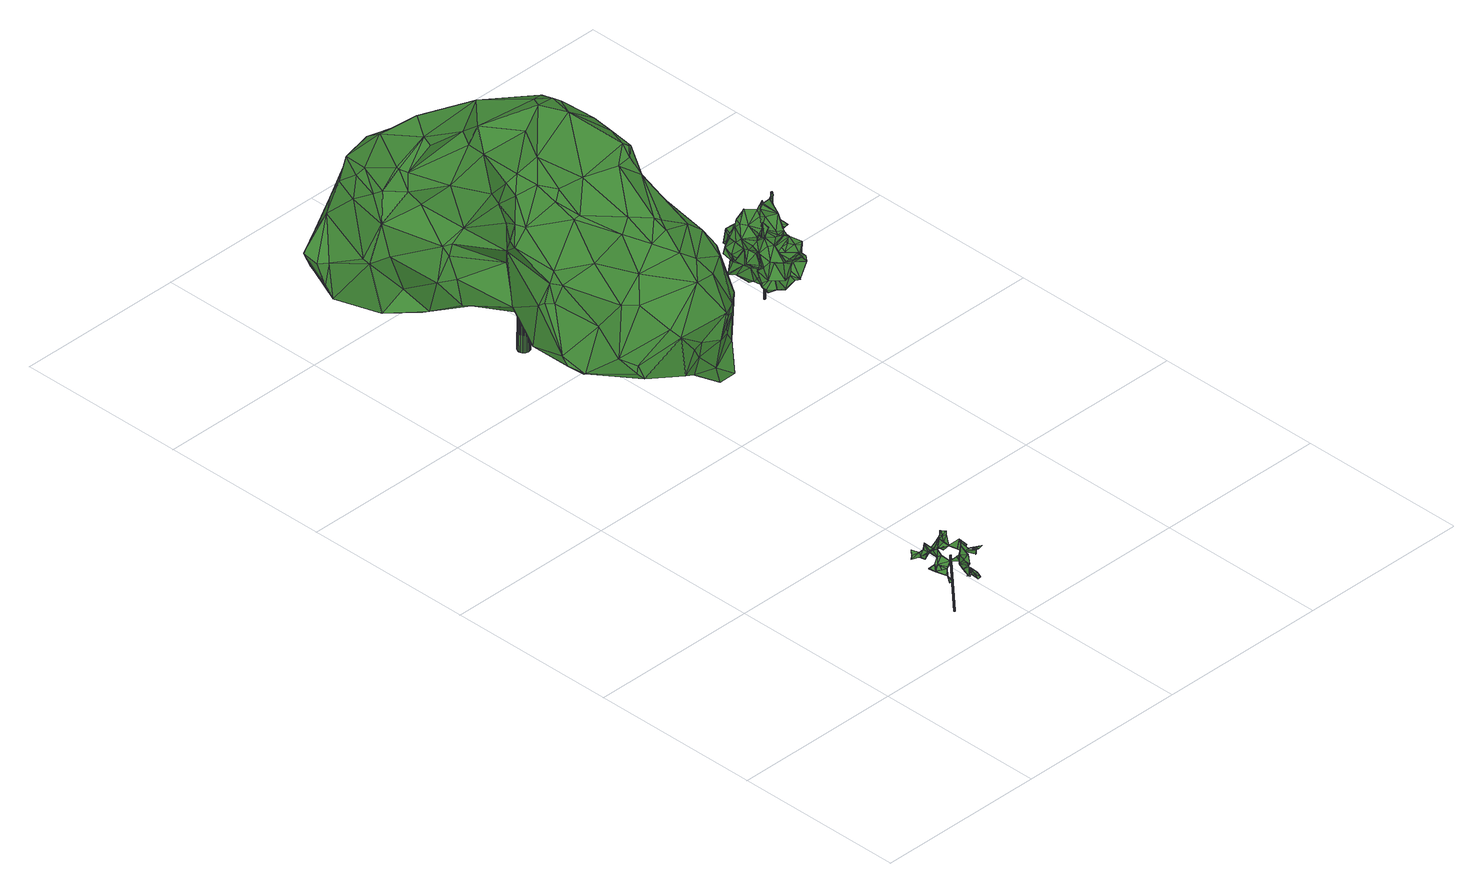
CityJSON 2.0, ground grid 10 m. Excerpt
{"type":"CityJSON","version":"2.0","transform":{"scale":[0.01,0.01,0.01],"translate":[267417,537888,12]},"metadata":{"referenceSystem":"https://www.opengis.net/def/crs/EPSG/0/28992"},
"CityObjects":{
"tree1":{"type":"SolitaryVegetationObject","attributes":{"gtid":625,"crown_width_m":2.86,"crown_median_z":16.42,"crown_r50_m":0.168,"crown_porosity":0.938,"trunk_H_m":3.44,"trunk_DBH_m":0.0754,"trunk_radius_m":0.0377,"trunk_base_height_m":12.98,"original_gtid":"627"},"geometry":[{"type":"MultiSurface","lod":"3","boundaries":[[[0,1,2]],[[3,4,5]],[[6,7,8]],[[9,10,11]],[[12,13,14]],[[15,16,17]],[[18,16,15]],[[19,20,21]],[[22,23,24]],[[25,0,26]],[[27,28,29]],[[30,29,28]],[[31,32,33]],[[34,35,36]],[[37,38,39]],[[40,41,42]],[[43,10,9]],[[44,45,46]],[[47,48,49]],[[50,22,51]],[[52,17,16]],[[52,16,18]],[[12,14,53]],[[54,43,9]],[[54,39,43]],[[55,56,57]],[[58,59,60]],[[40,42,61]],[[40,61,62]],[[63,13,64]],[[65,49,8]],[[66,48,47]],[[17,67,33]],[[9,11,68]],[[9,68,54]],[[39,54,69]],[[70,71,2]],[[72,73,74]],[[75,58,60]],[[76,57,56]],[[59,41,60]],[[47,49,65]],[[5,77,53]],[[4,77,5]],[[64,78,79]],[[8,80,65]],[[81,82,41]],[[83,22,50]],[[84,38,39]],[[85,86,87]],[[33,32,88]],[[17,52,67]],[[86,89,87]],[[41,58,75]],[[41,59,58]],[[65,80,47]],[[90,91,92]],[[93,94,76]],[[54,68,95]],[[95,69,54]],[[37,69,96]],[[97,55,93]],[[33,88,17]],[[17,88,15]],[[47,80,66]],[[44,46,98]],[[99,72,100]],[[101,77,4]],[[102,97,30]],[[26,36,35]],[[37,50,103]],[[41,75,42]],[[83,50,96]],[[75,60,104]],[[60,41,104]],[[101,4,105]],[[106,105,4]],[[100,91,90]],[[107,77,108]],[[76,94,57]],[[6,109,7]],[[13,86,78]],[[13,78,64]],[[92,91,110]],[[67,52,31]],[[25,111,51]],[[25,51,112]],[[83,113,114]],[[84,74,115]],[[57,94,116]],[[86,117,89]],[[67,31,33]],[[93,27,94]],[[27,29,94]],[[118,119,120]],[[42,121,61]],[[0,45,122]],[[71,112,123]],[[96,124,83]],[[8,49,48]],[[85,125,126]],[[127,73,128]],[[129,110,130]],[[10,131,11]],[[132,133,76]],[[127,134,74]],[[90,20,19]],[[135,20,90]],[[136,23,114]],[[22,114,23]],[[137,129,130]],[[137,130,138]],[[56,132,76]],[[21,139,126]],[[131,113,124]],[[83,124,113]],[[8,140,80]],[[131,43,113]],[[100,90,99]],[[130,141,138]],[[142,125,143]],[[143,117,144]],[[48,66,8]],[[18,123,145]],[[71,70,45]],[[135,8,66]],[[104,41,82]],[[61,146,62]],[[121,146,61]],[[121,147,146]],[[90,148,149]],[[55,97,56]],[[57,150,55]],[[93,55,150]],[[138,23,136]],[[15,123,18]],[[126,53,107]],[[134,92,74]],[[75,104,121]],[[81,62,146]],[[151,133,132]],[[4,3,106]],[[152,133,151]],[[152,151,153]],[[138,136,154]],[[109,128,155]],[[140,99,90]],[[119,156,120]],[[135,90,134]],[[92,134,90]],[[136,114,154]],[[156,99,140]],[[156,109,120]],[[155,120,109]],[[15,88,32]],[[45,0,25]],[[27,133,102]],[[36,32,31]],[[29,143,94]],[[43,131,10]],[[157,138,158]],[[147,159,160]],[[147,160,107]],[[111,50,51]],[[110,115,74]],[[116,144,57]],[[144,150,57]],[[71,45,25]],[[71,25,112]],[[161,145,123]],[[112,145,161]],[[146,147,82]],[[23,162,24]],[[106,163,164]],[[3,163,106]],[[52,24,31]],[[18,24,52]],[[45,44,122]],[[154,165,38]],[[72,111,100]],[[99,156,119]],[[163,160,164]],[[163,19,126]],[[87,166,85]],[[87,89,166]],[[14,63,167]],[[21,20,90]],[[3,19,163]],[[112,161,123]],[[20,148,90]],[[168,148,20]],[[169,170,2]],[[85,79,86]],[[30,28,122]],[[164,160,159]],[[26,171,111]],[[116,94,143]],[[120,155,118]],[[155,128,118]],[[43,114,113]],[[72,103,111]],[[40,81,41]],[[126,19,21]],[[62,81,40]],[[37,96,50]],[[121,104,159]],[[154,158,138]],[[121,159,147]],[[42,75,121]],[[154,157,158]],[[44,102,122]],[[107,163,126]],[[107,160,163]],[[115,129,84]],[[84,129,137]],[[144,142,150]],[[46,45,70]],[[8,156,140]],[[115,110,129]],[[133,97,93]],[[66,80,135]],[[140,135,80]],[[139,21,90]],[[37,103,38]],[[118,73,119]],[[128,73,118]],[[93,76,133]],[[143,144,116]],[[150,142,93]],[[143,29,142]],[[93,142,29]],[[24,141,31]],[[14,172,53]],[[146,82,81]],[[26,2,71]],[[26,71,36]],[[15,32,123]],[[12,126,125]],[[154,38,157]],[[38,103,72]],[[85,126,139]],[[90,19,139]],[[85,139,19]],[[85,19,173]],[[173,19,3]],[[83,114,22]],[[97,132,56]],[[37,39,69]],[[96,69,124]],[[95,124,69]],[[131,68,11]],[[122,28,1]],[[1,28,102]],[[107,53,77]],[[135,134,174]],[[174,134,127]],[[111,91,100]],[[25,26,111]],[[51,145,112]],[[18,145,51]],[[175,35,176]],[[175,176,111]],[[137,38,84]],[[2,1,169]],[[0,2,26]],[[123,32,71]],[[71,32,36]],[[91,111,176]],[[91,176,110]],[[110,74,92]],[[138,162,23]],[[141,162,138]],[[72,74,38]],[[38,74,84]],[[97,177,132]],[[165,39,38]],[[168,178,148]],[[149,148,178]],[[99,119,72]],[[29,30,93]],[[156,7,109]],[[89,117,166]],[[98,179,44]],[[2,180,70]],[[137,157,38]],[[70,180,46]],[[98,46,180]],[[130,176,35]],[[110,176,130]],[[111,103,50]],[[179,170,1]],[[169,1,170]],[[98,170,179]],[[35,34,141]],[[35,141,130]],[[36,141,34]],[[31,141,36]],[[143,166,117]],[[97,102,152]],[[133,152,102]],[[179,102,44]],[[140,20,135]],[[131,124,68]],[[68,124,95]],[[126,12,53]],[[101,108,77]],[[114,165,154]],[[102,28,27]],[[39,165,43]],[[114,43,165]],[[107,108,147]],[[8,7,156]],[[5,172,3]],[[0,122,1]],[[119,73,72]],[[5,53,172]],[[159,82,164]],[[167,64,14]],[[13,63,14]],[[64,167,63]],[[140,90,168]],[[168,20,140]],[[149,168,90]],[[149,178,168]],[[51,22,24]],[[173,3,172]],[[64,172,14]],[[173,172,64]],[[159,104,82]],[[93,30,27]],[[133,27,30]],[[133,30,97]],[[102,30,122]],[[127,74,73]],[[111,171,35]],[[35,171,26]],[[18,51,24]],[[24,162,141]],[[86,79,78]],[[64,79,173]],[[173,79,85]],[[117,125,144]],[[86,125,117]],[[166,143,125]],[[166,125,85]],[[125,142,144]],[[1,180,179]],[[102,179,180]],[[102,180,1]],[[86,13,125]],[[125,13,12]],[[105,108,101]],[[106,108,105]],[[164,108,106]],[[82,108,164]],[[82,147,108]],[[135,6,8]],[[135,174,6]],[[174,127,6]],[[127,128,6]],[[128,109,6]],[[175,111,35]],[[97,152,177]],[[152,153,177]],[[153,151,177]],[[157,137,138]],[[170,180,2]],[[151,132,177]],[[170,98,180]],[[181,182,183]],[[181,183,184]],[[184,183,185]],[[184,185,186]],[[183,182,187]],[[183,187,185]],[[185,187,188]],[[185,188,186]],[[187,182,189]],[[187,189,188]],[[188,189,190]],[[188,190,186]],[[189,182,191]],[[189,191,190]],[[190,191,192]],[[190,192,186]],[[191,182,193]],[[191,193,192]],[[192,193,194]],[[192,194,186]],[[193,182,195]],[[193,195,194]],[[194,195,196]],[[194,196,186]],[[195,182,197]],[[195,197,196]],[[196,197,198]],[[196,198,186]],[[197,182,199]],[[197,199,198]],[[198,199,200]],[[198,200,186]],[[199,182,201]],[[199,201,200]],[[200,201,202]],[[200,202,186]],[[201,182,203]],[[201,203,202]],[[202,203,204]],[[202,204,186]],[[203,182,205]],[[203,205,204]],[[204,205,206]],[[204,206,186]],[[205,182,207]],[[205,207,206]],[[206,207,208]],[[206,208,186]],[[207,182,209]],[[207,209,208]],[[208,209,210]],[[208,210,186]],[[209,182,211]],[[209,211,210]],[[210,211,212]],[[210,212,186]],[[211,182,213]],[[211,213,212]],[[212,213,214]],[[212,214,186]],[[213,182,215]],[[213,215,214]],[[214,215,216]],[[214,216,186]],[[215,182,217]],[[215,217,216]],[[216,217,218]],[[216,218,186]],[[217,182,219]],[[217,219,218]],[[218,219,220]],[[218,220,186]],[[219,182,221]],[[219,221,220]],[[220,221,222]],[[220,222,186]],[[221,182,223]],[[221,223,222]],[[222,223,224]],[[222,224,186]],[[223,182,225]],[[223,225,224]],[[224,225,226]],[[224,226,186]],[[225,182,227]],[[225,227,226]],[[227,182,228]],[[227,228,226]],[[226,228,229]],[[226,229,186]],[[228,182,181]],[[228,181,229]],[[229,181,184]],[[229,184,186]]]}]},
"tree2":{"type":"SolitaryVegetationObject","attributes":{"gtid":271,"crown_width_m":15.25,"crown_median_z":18.82,"crown_r50_m":0.354,"crown_porosity":0.88,"trunk_H_m":6.04,"trunk_DBH_m":0.705,"trunk_radius_m":0.352,"trunk_base_height_m":12.78,"original_gtid":"271"},"geometry":[{"type":"Solid","lod":"3","boundaries":[[[[230,231,232]],[[233,234,235]],[[236,237,238]],[[239,240,241]],[[242,243,244]],[[245,246,247]],[[245,247,248]],[[249,250,251]],[[252,253,254]],[[255,256,257]],[[258,259,260]],[[258,254,259]],[[261,262,263]],[[264,265,266]],[[267,268,269]],[[270,271,272]],[[273,274,275]],[[275,276,273]],[[277,273,276]],[[278,279,280]],[[278,280,281]],[[280,282,283]],[[284,285,286]],[[287,288,289]],[[290,291,292]],[[293,294,268]],[[295,296,297]],[[298,299,300]],[[301,302,237]],[[303,283,304]],[[238,305,306]],[[307,308,309]],[[255,310,256]],[[311,312,313]],[[314,315,316]],[[317,310,248]],[[318,319,320]],[[321,273,277]],[[322,323,324]],[[325,326,327]],[[328,266,265]],[[245,299,246]],[[329,330,331]],[[247,317,248]],[[332,333,334]],[[317,256,310]],[[335,336,337]],[[338,339,340]],[[341,342,237]],[[341,237,236]],[[343,253,344]],[[297,345,346]],[[233,288,234]],[[250,347,251]],[[348,296,349]],[[350,296,348]],[[230,351,231]],[[271,352,272]],[[333,353,354]],[[355,356,357]],[[358,355,357]],[[230,359,351]],[[315,337,316]],[[360,361,337]],[[272,362,363]],[[307,354,308]],[[364,365,252]],[[366,295,297]],[[367,243,234]],[[368,354,307]],[[369,348,349]],[[370,371,372]],[[370,372,287]],[[373,374,375]],[[376,377,378]],[[360,337,379]],[[363,256,380]],[[316,336,381]],[[316,381,314]],[[366,309,295]],[[382,232,231]],[[379,315,262]],[[379,262,261]],[[383,302,301]],[[384,275,352]],[[362,233,235]],[[314,381,385]],[[362,256,363]],[[260,284,286]],[[386,387,331]],[[331,387,388]],[[230,232,389]],[[312,311,390]],[[293,391,392]],[[393,392,391]],[[393,391,293]],[[321,274,273]],[[255,394,395]],[[361,360,396]],[[356,387,386]],[[283,282,359]],[[281,283,303]],[[280,283,281]],[[337,315,379]],[[240,251,397]],[[360,379,261]],[[331,398,329]],[[247,265,399]],[[332,375,353]],[[400,250,401]],[[346,402,297]],[[402,346,403]],[[404,405,267]],[[381,336,335]],[[362,406,256]],[[363,270,272]],[[407,264,270]],[[334,408,373]],[[316,337,336]],[[362,235,406]],[[235,257,406]],[[257,256,406]],[[400,401,409]],[[281,339,278]],[[259,254,266]],[[263,410,411]],[[370,289,412]],[[249,413,401]],[[414,392,415]],[[416,300,417]],[[418,419,420]],[[420,421,422]],[[234,423,235]],[[235,423,257]],[[424,288,372]],[[270,264,425]],[[367,244,243]],[[367,426,244]],[[246,299,284]],[[359,389,304]],[[400,304,389]],[[427,404,370]],[[426,428,429]],[[283,359,304]],[[380,317,399]],[[331,330,430]],[[388,398,331]],[[314,279,262]],[[431,289,432]],[[400,389,382]],[[288,424,428]],[[339,281,340]],[[401,250,249]],[[424,372,371]],[[347,250,382]],[[382,250,400]],[[389,232,382]],[[263,262,339]],[[303,433,281]],[[355,244,356]],[[298,300,416]],[[301,237,342]],[[263,411,261]],[[434,435,258]],[[306,436,318]],[[314,262,315]],[[376,291,421]],[[437,438,306]],[[430,319,439]],[[430,439,358]],[[319,430,330]],[[320,319,330]],[[330,329,320]],[[329,318,320]],[[299,245,300]],[[440,441,311]],[[326,359,282]],[[261,411,290]],[[433,340,281]],[[328,259,266]],[[297,296,345]],[[313,312,350]],[[263,339,338]],[[442,443,418]],[[338,444,410]],[[247,328,265]],[[445,328,247]],[[446,447,307]],[[338,410,263]],[[348,313,350]],[[422,448,418]],[[449,450,451]],[[449,451,241]],[[354,368,452]],[[354,452,333]],[[370,412,427]],[[277,377,321]],[[453,292,376]],[[291,376,292]],[[422,454,444]],[[332,334,373]],[[365,435,439]],[[455,383,301]],[[317,247,399]],[[325,456,279]],[[304,457,303]],[[264,458,459]],[[417,245,248]],[[460,408,384]],[[278,339,262]],[[278,262,279]],[[261,461,360]],[[244,394,242]],[[462,394,244]],[[375,459,463]],[[464,344,296]],[[349,296,344]],[[420,422,418]],[[308,465,466]],[[467,468,469]],[[442,377,443]],[[443,419,418]],[[378,452,368]],[[443,420,419]],[[378,377,277]],[[377,469,470]],[[469,377,442]],[[413,323,409]],[[375,295,465]],[[468,470,469]],[[321,377,470]],[[308,466,309]],[[464,343,344]],[[471,324,323]],[[342,341,301]],[[455,301,341]],[[274,470,432]],[[432,470,468]],[[274,321,470]],[[256,317,380]],[[417,355,416]],[[279,472,325]],[[314,472,279]],[[461,396,360]],[[363,380,407]],[[270,363,407]],[[417,300,245]],[[473,340,433]],[[397,450,449]],[[443,377,376]],[[474,390,335]],[[311,313,440]],[[440,313,475]],[[476,231,477]],[[478,371,404]],[[345,350,312]],[[461,446,396]],[[239,479,455]],[[348,479,239]],[[346,361,403]],[[312,390,474]],[[378,368,453]],[[312,474,345]],[[356,386,357]],[[346,335,361]],[[416,434,258]],[[284,299,285]],[[299,298,285]],[[246,445,247]],[[310,395,248]],[[475,313,348]],[[327,456,325]],[[480,269,481]],[[279,456,280]],[[444,338,422]],[[389,359,230]],[[327,326,282]],[[347,482,251]],[[456,282,280]],[[327,282,456]],[[400,457,304]],[[409,457,400]],[[483,463,459]],[[407,399,264]],[[380,399,407]],[[355,395,462]],[[403,396,366]],[[361,396,403]],[[453,368,484]],[[417,395,355]],[[333,452,334]],[[410,444,454]],[[287,372,288]],[[249,485,413]],[[405,427,486]],[[405,486,393]],[[292,447,290]],[[295,463,487]],[[375,463,295]],[[346,474,335]],[[297,402,366]],[[482,488,440]],[[275,289,489]],[[445,490,328]],[[445,491,490]],[[475,450,440]],[[482,450,251]],[[482,440,450]],[[290,461,261]],[[337,361,335]],[[340,323,492]],[[473,409,323]],[[292,484,447]],[[260,493,258]],[[305,237,302]],[[238,494,236]],[[285,493,286]],[[276,495,277]],[[378,277,495]],[[288,489,289]],[[258,493,416]],[[392,471,415]],[[442,467,469]],[[476,441,440]],[[467,442,448]],[[467,431,468]],[[432,468,431]],[[269,494,238]],[[308,353,465]],[[482,496,488]],[[390,311,441]],[[344,253,349]],[[350,345,296]],[[291,454,421]],[[494,497,236]],[[474,346,345]],[[426,387,244]],[[356,244,387]],[[253,343,498]],[[366,446,309]],[[309,446,307]],[[416,493,298]],[[370,287,289]],[[238,306,499]],[[241,240,397]],[[405,268,267]],[[401,413,409]],[[424,371,500]],[[478,500,371]],[[365,258,435]],[[462,395,394]],[[418,448,442]],[[443,421,420]],[[335,390,441]],[[335,441,381]],[[384,408,276]],[[364,254,258]],[[373,408,460]],[[286,493,260]],[[450,397,251]],[[423,242,394]],[[423,394,257]],[[269,268,494]],[[265,264,399]],[[291,290,411]],[[285,298,493]],[[501,432,289]],[[501,289,275]],[[460,352,271]],[[414,415,502]],[[478,388,500]],[[478,398,388]],[[266,498,458]],[[322,324,393]],[[290,447,461]],[[295,487,296]],[[464,296,487]],[[421,454,422]],[[293,405,393]],[[249,502,485]],[[251,414,502]],[[240,414,251]],[[440,488,476]],[[231,476,488]],[[306,438,503]],[[293,392,294]],[[293,268,405]],[[476,477,385]],[[385,441,476]],[[381,441,385]],[[504,306,503]],[[504,503,252]],[[276,408,334]],[[411,410,454]],[[340,492,505]],[[291,411,454]],[[340,505,338]],[[422,338,505]],[[443,376,421]],[[364,252,254]],[[295,466,465]],[[446,461,447]],[[249,251,502]],[[485,502,415]],[[309,466,295]],[[371,370,404]],[[405,404,427]],[[393,505,492]],[[448,505,393]],[[422,505,448]],[[374,425,264]],[[378,453,376]],[[473,323,340]],[[431,412,289]],[[471,323,413]],[[366,396,446]],[[369,479,348]],[[482,347,496]],[[303,473,433]],[[457,473,303]],[[487,463,483]],[[275,384,276]],[[322,492,323]],[[267,269,480]],[[478,404,480]],[[274,432,501]],[[274,501,275]],[[398,499,329]],[[272,352,362]],[[233,489,288]],[[275,489,233]],[[364,258,365]],[[506,467,448]],[[506,448,393]],[[329,499,318]],[[460,425,373]],[[452,378,495]],[[507,352,460]],[[506,393,486]],[[506,486,467]],[[430,358,357]],[[426,429,387]],[[267,480,404]],[[271,270,425]],[[271,425,460]],[[436,504,439]],[[325,351,326]],[[236,497,341]],[[414,240,494]],[[455,497,494]],[[240,455,494]],[[341,497,455]],[[257,394,255]],[[434,439,435]],[[465,353,375]],[[386,331,357]],[[428,426,367]],[[428,367,234]],[[500,387,429]],[[334,452,495]],[[334,495,276]],[[332,373,375]],[[326,351,359]],[[382,496,347]],[[403,366,402]],[[288,428,234]],[[252,365,504]],[[253,498,254]],[[423,234,243]],[[423,243,242]],[[475,451,450]],[[424,429,428]],[[424,500,429]],[[457,409,473]],[[492,322,393]],[[416,355,434]],[[439,434,358]],[[358,434,355]],[[508,385,477]],[[349,503,369]],[[369,503,438]],[[351,477,231]],[[508,472,509]],[[499,398,481]],[[508,477,351]],[[436,510,318]],[[445,246,491]],[[308,354,353]],[[462,244,355]],[[459,375,374]],[[369,437,479]],[[491,259,490]],[[266,254,498]],[[239,241,348]],[[231,488,496]],[[351,325,508]],[[332,353,333]],[[231,496,382]],[[248,395,417]],[[507,384,352]],[[233,362,352]],[[233,352,275]],[[266,458,264]],[[459,458,343]],[[239,455,240]],[[504,365,439]],[[348,241,475]],[[241,451,475]],[[331,430,357]],[[388,387,500]],[[498,343,458]],[[507,460,384]],[[487,483,464]],[[464,483,343]],[[343,483,459]],[[508,509,385]],[[459,374,264]],[[485,471,413]],[[294,511,268]],[[392,511,294]],[[494,511,414]],[[392,414,511]],[[268,511,494]],[[349,253,503]],[[253,252,503]],[[415,471,485]],[[324,471,393]],[[393,471,392]],[[455,437,383]],[[255,395,310]],[[499,306,318]],[[447,484,307]],[[237,305,238]],[[305,302,306]],[[455,479,437]],[[437,306,383]],[[383,306,302]],[[306,504,436]],[[260,491,284]],[[284,491,246]],[[260,259,491]],[[328,490,259]],[[436,439,510]],[[319,510,439]],[[318,510,319]],[[374,373,425]],[[241,397,449]],[[509,472,314]],[[368,307,484]],[[325,472,508]],[[369,438,437]],[[292,453,484]],[[478,480,481]],[[398,478,481]],[[499,481,238]],[[238,481,269]],[[509,314,385]],[[467,412,431]],[[486,412,467]],[[486,427,412]],[[512,513,514]],[[512,514,515]],[[515,514,516]],[[515,516,517]],[[514,513,518]],[[514,518,516]],[[516,518,519]],[[516,519,517]],[[518,513,520]],[[518,520,519]],[[519,520,521]],[[519,521,517]],[[520,513,522]],[[520,522,521]],[[521,522,523]],[[521,523,517]],[[522,513,524]],[[522,524,523]],[[523,524,525]],[[523,525,517]],[[524,513,526]],[[524,526,525]],[[525,526,527]],[[525,527,517]],[[526,513,528]],[[526,528,527]],[[527,528,529]],[[527,529,517]],[[528,513,530]],[[528,530,529]],[[529,530,531]],[[529,531,517]],[[530,513,532]],[[530,532,531]],[[531,532,533]],[[531,533,517]],[[532,513,534]],[[532,534,533]],[[533,534,535]],[[533,535,517]],[[534,513,536]],[[534,536,535]],[[535,536,537]],[[535,537,517]],[[536,513,538]],[[536,538,537]],[[537,538,539]],[[537,539,517]],[[538,513,540]],[[538,540,539]],[[539,540,541]],[[539,541,517]],[[540,513,542]],[[540,542,541]],[[541,542,543]],[[541,543,517]],[[542,513,544]],[[542,544,543]],[[543,544,545]],[[543,545,517]],[[544,513,546]],[[544,546,545]],[[545,546,547]],[[545,547,517]],[[546,513,548]],[[546,548,547]],[[547,548,549]],[[547,549,517]],[[548,513,550]],[[548,550,549]],[[549,550,551]],[[549,551,517]],[[550,513,552]],[[550,552,551]],[[551,552,553]],[[551,553,517]],[[552,513,554]],[[552,554,553]],[[553,554,555]],[[553,555,517]],[[554,513,556]],[[554,556,555]],[[555,556,557]],[[555,557,517]],[[556,513,558]],[[556,558,557]],[[557,558,559]],[[557,559,517]],[[558,513,560]],[[558,560,559]],[[559,560,561]],[[559,561,517]],[[560,513,512]],[[560,512,561]],[[561,512,515]],[[561,515,517]]]]}]},
"tree3":{"type":"SolitaryVegetationObject","attributes":{"gtid":553,"crown_width_m":4.37,"crown_median_z":15.64,"crown_r50_m":0.224,"crown_porosity":0.915,"trunk_H_m":2.93,"trunk_DBH_m":0.107,"trunk_radius_m":0.0537,"trunk_base_height_m":12.71,"original_gtid":"555"},"geometry":[{"type":"Solid","lod":"3","boundaries":[[[[562,563,564]],[[565,566,567]],[[568,569,570]],[[571,572,573]],[[574,575,576]],[[577,578,579]],[[580,581,582]],[[583,584,585]],[[586,587,588]],[[583,589,590]],[[591,592,593]],[[594,595,596]],[[597,598,599]],[[600,601,602]],[[603,565,604]],[[567,604,565]],[[605,606,607]],[[608,609,610]],[[611,612,613]],[[614,615,616]],[[617,618,619]],[[620,621,622]],[[623,586,624]],[[625,626,627]],[[614,628,615]],[[629,630,631]],[[632,633,634]],[[635,636,637]],[[566,565,638]],[[589,638,565]],[[639,564,563]],[[569,619,640]],[[589,583,638]],[[641,640,619]],[[642,606,643]],[[593,644,591]],[[571,645,572]],[[622,645,571]],[[646,647,648]],[[638,585,649]],[[583,585,638]],[[650,651,596]],[[599,607,652]],[[653,643,606]],[[596,651,654]],[[655,656,657]],[[658,659,660]],[[661,662,663]],[[664,612,665]],[[666,667,668]],[[667,669,668]],[[670,639,563]],[[670,671,639]],[[672,626,625]],[[636,673,674]],[[675,580,676]],[[677,678,679]],[[627,680,681]],[[682,576,575]],[[683,591,684]],[[573,685,686]],[[687,562,688]],[[562,564,688]],[[679,678,576]],[[689,690,656]],[[691,692,693]],[[694,695,696]],[[697,698,699]],[[700,701,702]],[[703,704,705]],[[580,582,676]],[[691,674,706]],[[605,693,692]],[[707,708,709]],[[565,658,589]],[[710,711,712]],[[710,713,711]],[[706,714,691]],[[692,691,714]],[[617,715,618]],[[655,716,717]],[[718,671,670]],[[718,664,671]],[[679,682,575]],[[641,719,720]],[[721,722,723]],[[724,723,722]],[[599,652,595]],[[706,725,726]],[[648,647,708]],[[709,727,728]],[[729,686,570]],[[729,570,705]],[[569,730,731]],[[672,629,732]],[[656,655,733]],[[710,712,734]],[[734,712,735]],[[631,736,737]],[[738,701,739]],[[574,694,575]],[[694,677,740]],[[623,624,741]],[[742,743,744]],[[745,746,635]],[[747,699,738]],[[748,749,657]],[[750,696,670]],[[751,752,753]],[[754,755,756]],[[754,756,744]],[[757,756,755]],[[581,758,759]],[[636,760,597]],[[619,618,761]],[[762,763,764]],[[637,745,635]],[[637,732,745]],[[765,724,766]],[[626,767,680]],[[690,604,768]],[[633,680,634]],[[769,770,710]],[[739,620,771]],[[650,663,662]],[[674,691,760]],[[674,760,636]],[[737,772,631]],[[750,563,562]],[[691,693,760]],[[629,631,745]],[[629,745,732]],[[740,764,695]],[[631,746,745]],[[773,704,703]],[[774,659,565]],[[665,611,664]],[[617,619,569]],[[758,755,759]],[[775,664,611]],[[611,776,775]],[[761,719,619]],[[641,619,719]],[[644,777,778]],[[710,770,724]],[[604,690,779]],[[677,574,678]],[[694,574,677]],[[657,656,690]],[[754,780,759]],[[658,781,782]],[[698,782,783]],[[724,722,713]],[[592,784,764]],[[677,764,740]],[[636,635,673]],[[785,673,635]],[[786,703,705]],[[744,787,742]],[[788,742,787]],[[788,787,744]],[[670,563,750]],[[659,658,565]],[[789,771,790]],[[789,790,773]],[[774,742,660]],[[671,664,775]],[[767,626,672]],[[706,674,725]],[[766,791,594]],[[710,724,713]],[[678,574,576]],[[720,792,793]],[[720,719,593]],[[747,739,789]],[[675,601,600]],[[794,773,587]],[[794,587,623]],[[776,611,613]],[[582,746,676]],[[679,576,682]],[[665,612,611]],[[655,657,753]],[[795,602,783]],[[602,795,788]],[[767,672,796]],[[741,794,623]],[[570,569,797]],[[736,798,799]],[[615,800,801]],[[718,695,664]],[[670,695,718]],[[644,778,642]],[[746,785,635]],[[649,802,803]],[[804,805,773]],[[593,654,651]],[[730,621,620]],[[569,621,730]],[[608,727,709]],[[628,775,806]],[[567,649,807]],[[688,807,649]],[[567,808,768]],[[661,663,778]],[[730,620,739]],[[618,715,765]],[[740,695,694]],[[681,680,633]],[[643,653,806]],[[771,620,622]],[[571,771,622]],[[603,604,809]],[[705,570,786]],[[568,570,686]],[[667,666,810]],[[720,797,641]],[[811,703,797]],[[812,571,573]],[[812,771,571]],[[639,813,564]],[[658,660,781]],[[686,814,812]],[[686,773,814]],[[689,707,709]],[[812,573,686]],[[624,586,575]],[[815,816,590]],[[690,768,808]],[[774,660,659]],[[607,778,663]],[[719,761,654]],[[744,780,754]],[[743,780,744]],[[781,660,742]],[[736,817,798]],[[815,590,589]],[[818,708,647]],[[819,769,820]],[[819,594,769]],[[710,734,820]],[[769,710,820]],[[669,741,624]],[[821,662,661]],[[721,822,823]],[[702,701,783]],[[794,810,804]],[[794,804,773]],[[776,806,775]],[[775,614,716]],[[595,597,599]],[[774,565,603]],[[600,602,788]],[[816,583,590]],[[586,811,720]],[[569,731,824]],[[802,649,585]],[[825,631,772]],[[674,673,826]],[[674,826,827]],[[653,714,726]],[[653,726,828]],[[589,658,782]],[[615,628,800]],[[614,775,628]],[[709,708,608]],[[564,813,688]],[[807,688,813]],[[742,774,743]],[[721,723,824]],[[809,759,780]],[[714,706,726]],[[773,588,587]],[[762,829,612]],[[596,654,594]],[[805,789,773]],[[646,648,616]],[[701,738,830]],[[701,830,698]],[[736,799,601]],[[771,812,790]],[[579,747,805]],[[579,805,804]],[[649,567,566]],[[669,794,741]],[[623,587,586]],[[805,747,789]],[[807,808,567]],[[694,668,669]],[[669,624,694]],[[684,642,643]],[[690,808,657]],[[746,825,737]],[[824,731,721]],[[771,789,739]],[[738,739,747]],[[781,742,788]],[[827,726,725]],[[719,654,593]],[[569,715,617]],[[824,715,569]],[[699,579,697]],[[699,747,579]],[[821,777,650]],[[677,575,831]],[[679,575,677]],[[819,597,595]],[[637,832,833]],[[716,752,751]],[[834,730,835]],[[754,759,755]],[[696,836,694]],[[736,601,675]],[[639,749,748]],[[575,586,793]],[[577,579,804]],[[578,697,579]],[[758,757,755]],[[581,759,727]],[[735,712,711]],[[734,735,820]],[[833,820,735]],[[819,820,833]],[[594,819,595]],[[802,585,584]],[[642,684,644]],[[798,817,837]],[[838,837,817]],[[785,839,673]],[[657,749,753]],[[581,727,839]],[[840,802,666]],[[649,687,688]],[[821,661,777]],[[784,841,764]],[[716,614,648]],[[616,648,614]],[[566,638,649]],[[577,802,578]],[[694,836,840]],[[836,802,840]],[[815,589,842]],[[815,842,697]],[[841,683,684]],[[843,816,815]],[[583,816,584]],[[578,584,816]],[[577,810,802]],[[666,802,810]],[[667,810,669]],[[794,669,810]],[[577,804,810]],[[811,586,588]],[[703,588,773]],[[811,588,703]],[[664,763,612]],[[762,612,763]],[[840,666,668]],[[840,668,694]],[[608,610,827]],[[639,748,813]],[[729,705,704]],[[729,704,773]],[[637,632,767]],[[844,693,598]],[[844,598,597]],[[702,783,601]],[[602,601,783]],[[756,788,744]],[[591,644,684]],[[644,651,777]],[[593,651,644]],[[650,652,663]],[[581,839,582]],[[746,839,785]],[[582,839,746]],[[821,650,662]],[[827,826,608]],[[727,608,826]],[[727,826,839]],[[827,725,674]],[[839,826,673]],[[615,801,616]],[[654,766,594]],[[765,766,618]],[[761,618,766]],[[654,761,766]],[[809,604,845]],[[653,828,806]],[[727,845,846]],[[759,845,727]],[[759,809,845]],[[728,689,709]],[[727,846,728]],[[643,776,613]],[[643,613,684]],[[730,834,823]],[[773,790,814]],[[670,696,695]],[[792,831,793]],[[831,575,793]],[[743,847,780]],[[743,603,847]],[[603,809,847]],[[809,780,847]],[[649,803,687]],[[848,622,621]],[[827,610,726]],[[627,838,625]],[[640,797,569]],[[824,723,715]],[[765,715,723]],[[765,723,724]],[[650,777,651]],[[717,716,648]],[[664,695,763]],[[720,593,792]],[[699,830,738]],[[580,758,581]],[[676,746,737]],[[737,675,676]],[[736,675,737]],[[580,600,757]],[[580,675,600]],[[758,580,757]],[[592,831,593]],[[844,760,693]],[[597,760,844]],[[568,621,569]],[[848,621,568]],[[597,832,636]],[[605,692,606]],[[823,722,721]],[[800,646,801]],[[586,720,793]],[[764,677,831]],[[764,831,592]],[[792,593,831]],[[736,631,817]],[[632,634,767]],[[735,632,833]],[[632,735,711]],[[624,575,694]],[[696,750,849]],[[596,595,652]],[[714,653,606]],[[714,606,692]],[[850,681,711]],[[711,681,633]],[[724,791,766]],[[753,752,655]],[[716,655,752]],[[783,782,781]],[[699,698,830]],[[841,829,762]],[[841,762,764]],[[823,850,713]],[[834,850,823]],[[612,829,613]],[[684,613,829]],[[616,801,646]],[[684,829,841]],[[700,850,834]],[[713,850,711]],[[596,652,650]],[[726,610,851]],[[607,663,652]],[[604,567,768]],[[806,776,643]],[[841,784,683]],[[713,722,823]],[[683,784,591]],[[591,784,592]],[[627,837,838]],[[773,686,729]],[[812,814,790]],[[852,815,697]],[[645,685,572]],[[600,788,757]],[[756,757,788]],[[689,656,707]],[[783,701,698]],[[775,751,671]],[[716,751,775]],[[641,797,640]],[[720,811,797]],[[749,751,753]],[[671,751,639]],[[749,639,751]],[[806,800,628]],[[626,680,627]],[[630,838,631]],[[625,630,672]],[[672,630,629]],[[661,778,777]],[[606,642,778]],[[606,778,607]],[[589,782,842]],[[818,800,851]],[[818,851,610]],[[608,708,609]],[[743,774,603]],[[698,842,782]],[[698,697,842]],[[637,636,832]],[[726,851,828]],[[687,849,562]],[[836,803,802]],[[647,646,800]],[[647,800,818]],[[750,562,849]],[[702,837,700]],[[702,798,837]],[[573,572,685]],[[686,685,568]],[[703,786,797]],[[570,797,786]],[[852,843,815]],[[802,584,578]],[[816,852,578]],[[852,816,843]],[[767,796,732]],[[852,697,578]],[[634,680,767]],[[732,796,672]],[[767,732,637]],[[689,779,690]],[[728,779,689]],[[845,604,779]],[[846,779,728]],[[845,779,846]],[[828,851,806]],[[693,605,598]],[[819,832,597]],[[788,795,781]],[[795,783,781]],[[605,607,598]],[[599,598,607]],[[717,733,655]],[[707,733,708]],[[648,733,717]],[[708,733,648]],[[656,733,707]],[[637,833,632]],[[838,817,631]],[[632,711,633]],[[594,791,769]],[[770,769,791]],[[724,770,791]],[[807,748,808]],[[657,808,748]],[[695,764,763]],[[702,601,799]],[[702,799,798]],[[823,822,730]],[[630,625,838]],[[731,822,721]],[[730,822,731]],[[850,700,837]],[[681,850,837]],[[681,837,627]],[[696,849,836]],[[803,836,849]],[[687,803,849]],[[708,818,610]],[[708,610,609]],[[806,851,800]],[[739,835,730]],[[834,835,700]],[[700,835,701]],[[739,701,835]],[[833,832,819]],[[568,685,848]],[[622,848,685]],[[622,685,645]],[[746,631,825]],[[748,807,813]],[[825,772,737]],[[853,854,855]],[[853,855,856]],[[856,855,857]],[[856,857,858]],[[855,854,859]],[[855,859,857]],[[857,859,860]],[[857,860,858]],[[859,854,861]],[[859,861,860]],[[860,861,862]],[[860,862,858]],[[861,854,863]],[[861,863,862]],[[862,863,864]],[[862,864,858]],[[863,854,865]],[[863,865,864]],[[864,865,866]],[[864,866,858]],[[865,854,867]],[[865,867,866]],[[866,867,868]],[[866,868,858]],[[867,854,869]],[[867,869,868]],[[868,869,870]],[[868,870,858]],[[869,854,871]],[[869,871,870]],[[870,871,872]],[[870,872,858]],[[871,854,873]],[[871,873,872]],[[872,873,874]],[[872,874,858]],[[873,854,875]],[[873,875,874]],[[874,875,876]],[[874,876,858]],[[875,854,877]],[[875,877,876]],[[876,877,878]],[[876,878,858]],[[877,854,879]],[[877,879,878]],[[878,879,880]],[[878,880,858]],[[879,854,881]],[[879,881,880]],[[880,881,882]],[[880,882,858]],[[881,854,883]],[[881,883,882]],[[882,883,884]],[[882,884,858]],[[883,854,885]],[[883,885,884]],[[884,885,886]],[[884,886,858]],[[885,854,887]],[[885,887,886]],[[886,887,888]],[[886,888,858]],[[887,854,889]],[[887,889,888]],[[888,889,890]],[[888,890,858]],[[889,854,891]],[[889,891,890]],[[890,891,892]],[[890,892,858]],[[891,854,893]],[[891,893,892]],[[892,893,894]],[[892,894,858]],[[893,854,895]],[[893,895,894]],[[894,895,896]],[[894,896,858]],[[895,854,897]],[[895,897,896]],[[896,897,898]],[[896,898,858]],[[897,854,899]],[[897,899,898]],[[898,899,900]],[[898,900,858]],[[899,854,901]],[[899,901,900]],[[900,901,902]],[[900,902,858]],[[901,854,853]],[[901,853,902]],[[902,853,856]],[[902,856,858]]]]}]}
},
"vertices":[
[784,284,429],[802,287,478],[802,289,478],[694,156,416],[719,141,368],[694,154,417],[592,246,407],[592,246,406],[623,193,390],[584,405,429],[602,427,443],[602,427,442],[698,156,463],[708,134,509],[687,124,475],[782,359,478],[748,372,488],[771,393,494],[726,365,468],[707,190,442],[683,234,430],[719,228,441],[675,361,443],[671,359,455],[714,365,468],[743,302,459],[743,301,460],[779,225,464],[778,226,464],[777,225,464],[778,225,463],[750,356,488],[782,358,479],[788,364,494],[698,328,513],[698,327,512],[731,327,478],[623,348,415],[626,331,466],[592,350,445],[785,140,317],[794,193,313],[804,141,319],[610,379,448],[798,251,420],[784,284,428],[818,280,431],[635,170,364],[624,181,355],[625,181,354],[675,359,443],[696,336,460],[748,372,489],[709,130,442],[568,393,420],[810,161,476],[838,164,481],[803,166,486],[801,230,281],[800,230,280],[800,230,281],[803,140,319],[785,139,318],[675,91,487],[664,117,506],[635,171,364],[623,191,390],[769,384,497],[584,405,427],[602,376,427],[784,285,429],[743,302,460],[645,287,447],[614,275,425],[645,286,448],[796,193,313],[838,165,482],[744,165,397],[707,134,509],[692,178,495],[624,192,390],[784,159,335],[774,184,368],[629,368,426],[617,309,481],[692,180,495],[703,181,543],[703,182,543],[788,364,493],[726,201,542],[683,235,430],[662,277,456],[662,276,456],[789,195,478],[789,195,479],[569,393,419],[623,349,414],[834,202,436],[832,267,439],[627,268,422],[662,277,455],[726,136,365],[798,251,422],[645,339,462],[795,194,313],[726,137,364],[719,142,367],[744,166,397],[744,166,396],[591,246,407],[651,292,490],[687,330,453],[744,339,414],[610,379,447],[629,369,461],[620,295,497],[787,181,485],[726,200,541],[578,281,415],[614,274,424],[578,281,414],[801,162,339],[797,251,421],[744,341,414],[602,377,427],[693,179,495],[709,190,442],[614,274,425],[581,278,417],[620,297,497],[651,294,490],[603,427,443],[836,202,436],[835,202,436],[627,267,423],[645,217,412],[646,380,486],[618,309,481],[660,327,469],[719,228,442],[645,217,410],[698,329,512],[756,181,497],[756,182,498],[756,180,498],[743,340,414],[785,158,335],[774,184,369],[681,270,385],[681,271,386],[787,181,484],[841,209,405],[839,209,405],[840,209,404],[646,379,486],[577,281,415],[601,252,405],[627,331,466],[645,339,464],[774,185,369],[750,200,370],[744,340,413],[695,336,461],[743,166,397],[750,200,368],[629,368,461],[726,201,540],[674,92,487],[680,271,385],[802,288,479],[803,288,478],[731,327,477],[667,154,463],[667,155,464],[601,252,406],[695,335,460],[660,327,468],[840,208,405],[681,271,384],[831,266,439],[818,280,432],[729,245,98],[725,245,98],[729,246,98],[711,255,442],[711,256,442],[707,255,442],[728,247,98],[710,257,442],[728,248,98],[710,258,442],[727,248,98],[709,259,442],[726,249,98],[708,259,442],[725,249,98],[707,259,442],[724,249,98],[706,259,442],[723,248,98],[705,259,442],[722,248,98],[705,258,442],[722,247,98],[704,257,442],[721,246,98],[703,256,442],[721,245,98],[703,255,442],[721,244,98],[703,254,442],[722,243,98],[704,254,442],[722,242,98],[704,253,442],[723,242,98],[705,252,442],[724,241,98],[706,252,442],[725,241,98],[707,252,442],[726,241,98],[708,252,442],[727,242,98],[709,252,442],[728,242,98],[710,253,442],[728,243,98],[729,244,98],[711,254,442],
[1311,2352,181],[1228,2373,158],[1312,2357,177],[698,3965,1263],[859,4095,1081],[699,4088,1140],[1121,3418,364],[1104,3489,288],[1066,3533,391],[910,3285,453],[1068,3066,499],[879,3036,393],[769,4159,970],[833,4162,927],[836,4200,788],[285,4267,622],[79,4145,645],[237,4140,812],[321,4204,829],[1331,2951,425],[1362,2800,341],[1269,2946,378],[439,3670,338],[447,3631,359],[274,3791,354],[429,4201,982],[391,4158,1073],[546,4162,1076],[427,4043,377],[129,3989,417],[252,4237,390],[850,2564,922],[1094,2402,828],[1069,2499,971],[255,3776,922],[193,3844,706],[204,3808,688],[1022,3518,689],[1074,3446,653],[1009,3565,492],[329,3840,1054],[411,3810,1161],[410,3824,1166],[988,3431,1487],[1087,3486,1432],[833,3685,1431],[690,3533,1423],[950,3368,1502],[1225,2419,802],[1214,2312,624],[1351,2409,561],[1335,2482,825],[1338,2397,520],[1412,2455,574],[246,4287,446],[269,4305,443],[254,4277,417],[1134,3878,1175],[1042,3927,1182],[1066,3718,1265],[892,2726,1062],[979,2772,1100],[812,2943,1110],[1091,3382,802],[1052,3321,770],[558,3203,890],[571,3172,554],[545,2971,677],[325,4312,511],[274,4299,491],[310,4279,607],[1069,3453,269],[1070,3499,291],[1430,2515,636],[1471,2544,500],[1065,3518,331],[803,3695,314],[564,3076,1098],[541,3127,1102],[500,3088,997],[416,4201,974],[685,2752,336],[637,2803,364],[803,2905,287],[890,2312,636],[851,2350,686],[718,2442,487],[303,4120,986],[979,4009,252],[1014,4106,281],[1062,4074,294],[1070,3389,1472],[1335,2927,882],[1337,2837,780],[1253,2990,765],[1163,2301,489],[1261,2357,450],[1232,2330,516],[134,4022,619],[1062,3974,402],[1069,4077,314],[1055,4085,431],[624,3372,1120],[597,3242,1264],[660,3464,1297],[572,2669,398],[709,2440,446],[658,2520,524],[1255,2624,989],[1156,2469,907],[1329,2597,930],[1112,3426,330],[1107,3454,280],[404,3536,606],[505,3460,453],[538,2997,418],[531,2788,470],[1344,2789,323],[758,3192,398],[559,3446,428],[557,3016,409],[1185,2359,276],[631,3853,1224],[589,3287,1122],[596,3176,1222],[659,4180,653],[860,4219,637],[823,4215,509],[788,4224,461],[1350,2410,336],[733,2576,784],[671,2671,638],[524,4052,1195],[361,3998,1097],[473,3889,406],[628,3854,314],[582,2925,819],[932,4142,895],[681,3110,1281],[843,3380,487],[1152,3814,1140],[1181,3938,958],[1127,3899,1157],[556,3593,1095],[479,3720,955],[531,3476,907],[936,3042,1227],[1047,3249,1469],[763,3192,1367],[787,2501,795],[329,4027,1057],[741,2419,407],[1418,2520,258],[1045,3453,288],[691,3638,1336],[948,2337,361],[889,4180,625],[1090,4227,768],[974,4017,677],[1413,2478,308],[571,2676,393],[1200,3141,756],[1220,3129,706],[1291,3146,896],[644,4162,967],[403,4210,837],[627,2880,807],[932,2838,449],[1033,3880,466],[281,4000,947],[1453,2604,455],[1382,2835,465],[557,2936,704],[590,2898,703],[1107,3760,844],[1138,3449,897],[517,4136,1140],[312,3889,1020],[659,3565,1307],[1409,2755,561],[1080,2603,1055],[975,2599,1025],[1080,3568,1218],[1357,2928,551],[1165,3098,539],[1262,3088,588],[370,4307,532],[374,4249,674],[1239,3007,1287],[1220,3000,1295],[1171,2946,1278],[1094,2949,1265],[1211,2904,1174],[779,4128,1058],[1166,3968,961],[425,3756,1041],[1099,4241,791],[1121,3555,1065],[983,4095,885],[1089,4096,804],[1021,4111,319],[1133,3476,1349],[1113,3500,1411],[1379,2545,835],[632,4105,549],[571,4007,431],[886,4031,312],[1034,3440,325],[771,3538,462],[764,4137,393],[997,2722,248],[814,2547,368],[1230,3129,1317],[1199,3022,1310],[1102,2658,1076],[91,4064,616],[605,2919,888],[782,2953,1094],[1263,3047,1166],[872,2874,371],[1030,2764,256],[852,2925,300],[653,3223,1304],[771,3049,1240],[1077,2685,1088],[1031,3389,361],[1222,2310,606],[1453,2582,572],[285,3747,720],[435,3526,817],[442,3776,1143],[778,2803,905],[640,4122,818],[470,3496,830],[479,3470,621],[565,3213,1053],[510,3129,1015],[1188,3306,1290],[1145,3355,1412],[1203,3227,1361],[1103,3358,1451],[1292,3023,624],[1045,2320,526],[1366,2726,704],[533,2749,426],[839,2916,282],[1053,2389,287],[1055,2383,290],[1062,3862,764],[861,3290,443],[1001,3749,670],[1002,3818,516],[1095,2717,254],[454,3502,761],[730,3030,1190],[1290,3063,568],[1124,3349,1077],[706,3351,669],[1156,2439,278],[890,3774,1259],[117,4034,487],[119,4040,485],[1350,2886,939],[299,4263,418],[1098,3391,462],[851,3358,1397],[1248,2588,336],[1118,3414,363],[407,3775,443],[999,3866,417],[1075,4053,781],[1051,3679,1263],[1246,3066,534],[619,3537,406],[684,3838,288],[1327,2883,993],[1103,3288,1055],[636,3812,1190],[1059,2352,411],[1002,2329,497],[909,4048,296],[1010,3283,644],[860,3345,77],[825,3345,78],[859,3354,77],[877,3352,680],[876,3361,680],[842,3351,681],[855,3363,77],[872,3369,680],[850,3370,77],[866,3376,681],[842,3376,77],[859,3382,681],[834,3379,77],[850,3385,681],[825,3380,78],[841,3386,681],[816,3379,78],[832,3385,681],[807,3375,78],[824,3381,682],[800,3370,78],[817,3376,682],[794,3362,79],[811,3368,682],[791,3354,79],[808,3360,682],[790,3345,79],[806,3351,682],[791,3336,79],[808,3342,682],[795,3327,79],[811,3333,682],[800,3320,79],[817,3326,682],[808,3314,79],[824,3320,682],[816,3311,79],[833,3317,682],[825,3310,78],[842,3316,682],[834,3311,78],[851,3317,682],[843,3315,78],[860,3321,681],[850,3320,77],[867,3327,681],[856,3328,77],[872,3334,681],[859,3336,77],[876,3342,681],
[1967,2526,474],[1925,2548,456],[1968,2525,473],[2114,2689,326],[2088,2658,370],[2088,2619,368],[2067,2854,605],[2003,2879,543],[2000,2832,627],[2131,2906,589],[2122,2888,606],[2114,2874,597],[1871,2692,552],[1882,2727,530],[1897,2691,601],[2007,2708,489],[1995,2760,434],[2019,2753,480],[2088,2856,314],[2050,2815,298],[2060,2843,317],[2026,2684,361],[1990,2690,364],[2013,2662,372],[1934,2777,530],[2007,2746,492],[2001,2817,550],[2075,2752,328],[2011,2703,351],[1849,2784,440],[1845,2750,484],[1850,2838,481],[1857,2931,459],[1849,2949,374],[1847,2913,451],[1878,2934,330],[1855,2916,335],[1831,2943,348],[2112,2843,322],[2122,2918,324],[2124,2837,336],[2101,2669,280],[2088,2661,284],[1806,2885,269],[1857,2827,324],[1820,2862,342],[1937,2754,258],[1927,2740,273],[1880,2729,240],[1810,2653,337],[1793,2670,400],[1811,2674,393],[1915,2650,231],[1873,2681,235],[1854,2652,244],[1931,2896,554],[1904,2923,529],[1927,2905,576],[2093,2865,513],[2076,2857,541],[2130,2907,588],[1986,2716,497],[1961,2706,504],[2068,3009,326],[2067,3008,326],[2058,2984,326],[1935,2676,307],[2029,3042,276],[2068,3008,325],[2076,2974,315],[1957,3021,330],[2012,2955,315],[2003,3026,277],[1959,2965,271],[1933,2956,279],[1970,2996,270],[2074,2661,366],[1949,2585,404],[1931,2898,592],[1929,2897,593],[1809,2777,369],[1861,2749,362],[1850,2814,432],[2121,2889,606],[1852,2652,242],[1873,2681,233],[1915,2650,229],[2029,2618,418],[1888,2911,416],[1839,2865,452],[1849,2947,374],[1881,2803,305],[1884,2916,498],[1974,2583,292],[1973,2591,297],[1991,2563,301],[2145,2752,339],[2164,2722,340],[2184,2738,343],[1847,2838,352],[1927,2897,352],[1861,2915,339],[1814,2614,355],[1801,2647,333],[2001,2651,512],[2003,2651,514],[1979,2665,525],[1979,2667,527],[1893,2583,440],[1889,2565,346],[2028,3044,277],[1938,2884,268],[1917,2871,240],[2105,2911,314],[2063,2895,310],[1869,2692,552],[1895,2691,600],[1886,2723,621],[2057,2985,325],[2039,2959,327],[1888,2723,620],[1864,2749,429],[1815,2769,382],[2115,2881,604],[2067,2852,606],[2008,2591,428],[2010,2589,428],[1996,2666,338],[2027,2638,350],[1853,2874,241],[1807,2883,263],[1836,2888,255],[1898,2654,511],[1856,2640,436],[1895,2583,441],[2048,2789,414],[2114,2845,413],[2110,2784,447],[2076,2903,366],[2121,2853,410],[2119,2916,330],[1972,2825,610],[1989,2826,627],[1992,2828,648],[1895,2826,197],[1936,2675,308],[1916,2651,230],[1941,2711,300],[1958,2991,439],[1963,3006,376],[1956,3021,394],[2005,2936,421],[1853,2872,242],[1918,2853,521],[1939,2614,243],[1943,2617,232],[1885,2640,417],[1892,2884,528],[1917,2852,523],[1973,2821,441],[1958,2880,400],[1903,2871,438],[1950,2921,422],[1907,2818,200],[1898,2798,215],[2011,2774,284],[2011,2703,349],[2001,2830,626],[2062,2872,486],[1987,2825,493],[2009,3041,265],[1943,2619,233],[1933,3027,406],[1943,3042,344],[2137,2937,329],[2087,2927,312],[2132,2787,450],[2109,2839,479],[1872,2674,507],[1992,2695,505],[2145,2752,337],[2128,2725,309],[2102,2805,275],[1981,2996,272],[2053,2901,309],[2086,2808,464],[1992,2617,377],[1963,2610,349],[1924,2549,458],[1956,2598,325],[1973,2582,293],[1990,2561,301],[2121,2812,233],[2120,2814,234],[2130,2831,233],[2128,2831,234],[2095,2806,274],[2083,2778,273],[1890,2901,282],[1903,2924,530],[1782,2624,451],[1805,2634,431],[1837,2699,470],[1886,2916,496],[1885,2917,497],[2002,3028,278],[2065,2638,362],[1920,2975,395],[1943,2935,410],[2095,2854,531],[2068,2960,321],[2048,2772,569],[2154,2715,305],[1880,2635,342],[1828,2662,350],[1864,2825,415],[1824,2852,352],[2077,2710,308],[2085,2778,274],[2174,2822,341],[2124,2780,341],[2169,2829,342],[1848,2722,466],[1987,2917,306],[1992,2830,647],[2124,2780,339],[2138,2825,331],[2067,2837,500],[2076,2855,541],[1888,2913,418],[1911,2787,488],[1908,2769,518],[2027,2714,504],[2169,2828,341],[2009,3042,267],[1967,2841,601],[2138,2938,330],[2138,2936,330],[1872,2713,236],[1853,2653,244],[1950,2679,427],[1967,2613,413],[2028,2714,502],[2022,2787,489],[1893,2721,333],[2065,2590,359],[2065,2591,358],[2043,2710,239],[2018,2683,500],[1963,2815,572],[2104,2865,587],[2009,2589,427],[2066,2853,604],[2039,2781,326],[1990,2714,357],[2076,2974,317],[1873,2713,234],[1905,2974,383],[1932,3026,406],[1924,2839,397],[2041,2819,462],[2027,2838,403],[1938,2834,506],[2069,2927,318],[1932,2816,276],[1930,2792,216],[1891,2764,251],[1808,2675,407],[2131,2787,449],[1868,2744,507],[1930,2995,310],[1917,3028,324],[2071,2857,402],[2089,2852,417],[1933,2609,415],[2068,2960,323],[2070,2989,324],[1975,2834,325],[1936,2692,459],[1820,2677,415],[2078,2780,340],[1969,2743,356],[1876,2904,318],[2042,2710,241],[2057,2736,311],[2083,2773,280],[2102,2867,587],[1926,2550,457],[2013,2931,372],[1878,2729,241],[1994,2777,414],[1980,2795,71],[1975,2795,71],[1980,2797,71],[1974,2787,364],[1974,2789,364],[1969,2787,364],[1980,2798,71],[1974,2790,364],[1979,2799,71],[1973,2791,364],[1978,2800,71],[1972,2792,364],[1976,2800,71],[1970,2792,364],[1975,2800,71],[1969,2792,364],[1973,2800,71],[1968,2792,364],[1972,2800,71],[1966,2792,364],[1971,2799,71],[1965,2791,364],[1970,2798,71],[1964,2790,364],[1970,2796,71],[1964,2788,364],[1970,2795,71],[1964,2787,364],[1970,2793,71],[1964,2785,364],[1970,2792,71],[1965,2784,364],[1971,2791,71],[1965,2783,364],[1972,2790,71],[1967,2782,364],[1974,2790,71],[1968,2782,364],[1975,2790,71],[1969,2782,364],[1977,2790,71],[1971,2782,364],[1978,2790,71],[1972,2782,364],[1979,2791,71],[1973,2783,364],[1980,2792,71],[1974,2784,364],[1980,2794,71],[1974,2786,364]
]}
